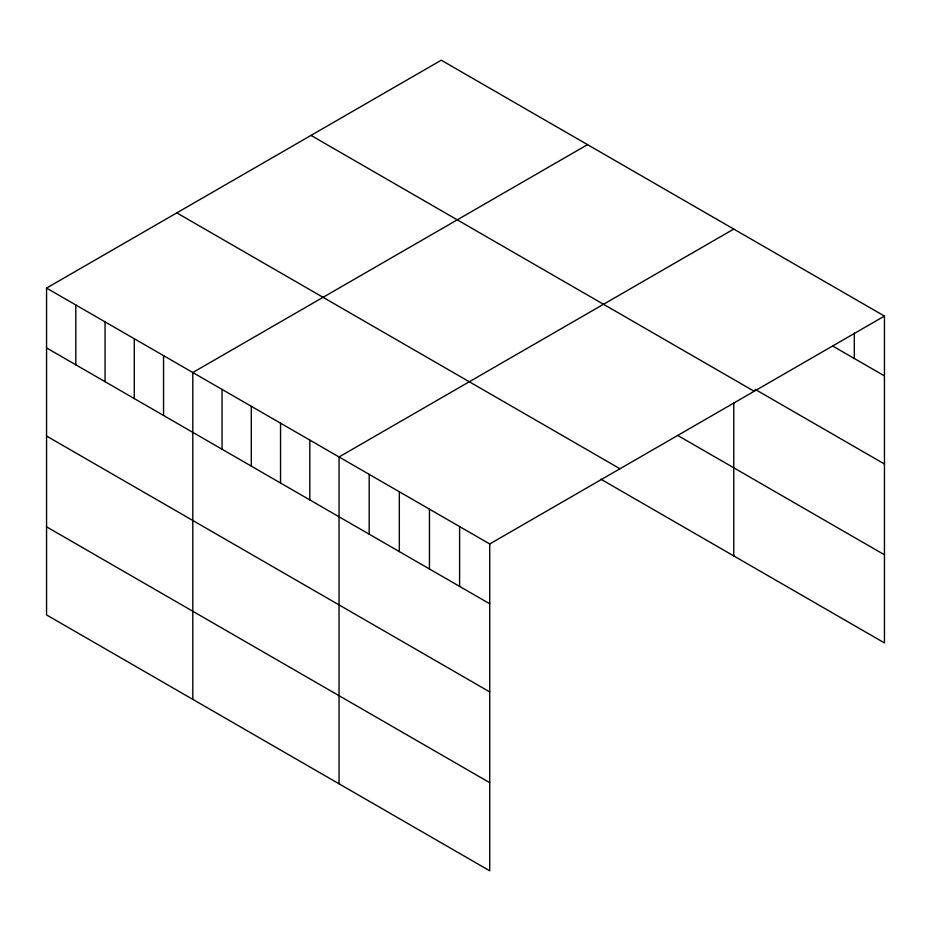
<?xml version="1.0" encoding="UTF-8"?>
<svg xmlns="http://www.w3.org/2000/svg" width="931" height="931" viewBox="0 0 931 931"><rect width="100%" height="100%" fill="white"/><g stroke="black" fill="none" stroke-linecap="round" stroke-linejoin="round"><path stroke-width="1.4" d="M46.55 288.086L489.729 543.96L489.729 870.799L46.55 614.926L46.55 288.086L441.271 60.201L884.45 316.075L884.45 642.914L600.926 479.221M587.519 144.642L192.798 372.528L192.798 699.367M733.768 229.073L339.047 456.958L339.047 783.809M489.729 543.96L884.45 316.075M832.966 346.181L884.45 375.903M755.111 389.344L884.45 464.01M311.012 135.402L754.191 391.276M677.71 435.44L884.45 554.795M176.809 212.885L619.988 468.759M46.55 347.915L489.729 603.788M46.55 436.034L489.729 691.908M46.55 526.818L489.729 782.68M854.309 332.856L854.309 358.505M733.768 402.96L733.768 555.912M459.6 526.562L459.6 586.39M429.459 509.164L429.459 568.992M399.329 491.766L399.329 551.594M369.188 474.356L369.188 534.196M309.802 440.072L309.802 499.9M280.545 423.186L280.545 483.014M251.3 406.3L251.3 466.128M222.055 389.414L222.055 449.242M163.553 355.642L163.553 415.47M134.297 338.756L134.297 398.584M105.052 321.858L105.052 381.698M75.795 304.972L75.795 364.812"/></g></svg>
